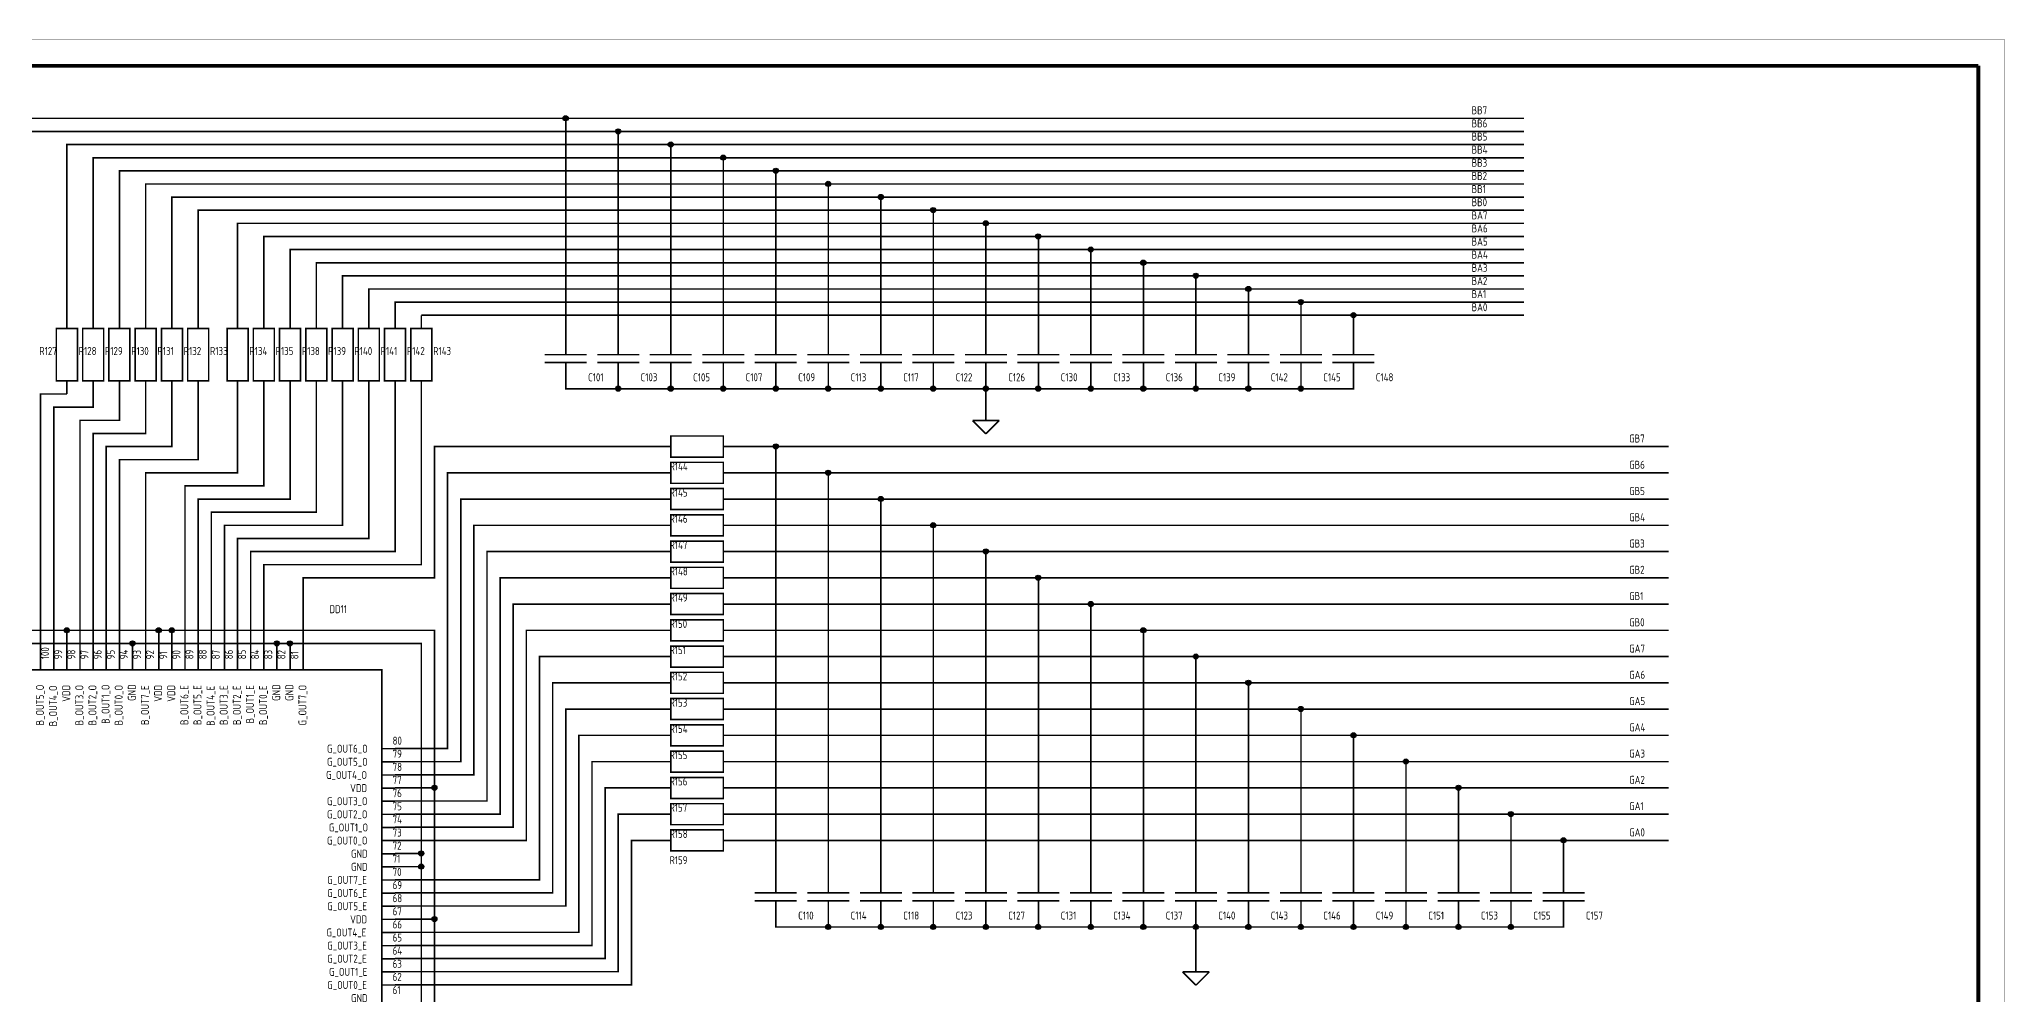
# Model space of a CAD drawing. Header units: millimetres. Extents: x 0 to 594, y 0 to 420.
# Drawn here: x 219.8 to 594, y 238.1 to 420 of the extents above; entities that cross this region are included whole.
import ezdxf

# ---------------------------------------------------------------- set-up
doc = ezdxf.new("R2010")
doc.units = ezdxf.units.MM
doc.layers.add('Sheet', color=7, linetype='Continuous')
doc.styles.get("Standard").update_dxf_attribs({"font": 'gost.TTF', "oblique": 15})

msp = doc.modelspace()

# ---------------------------------------------------------------- linework, layer by layer
at = {"layer": 'Sheet'}
for points, const_width in [([(0, 420), (593.96, 420), (593.96, 0.04), (0, 0.04), (0, 420)], 0.0991), ([(20, 415), (589, 415)], 0.749), ([(589, 415), (589, 5)], 0.749), ([(212.5, 367.5), (212.5, 405), (320, 405), (502.5, 405)], 0.3), ([(320, 362.5), (320, 405)], 0.3), ([(217.5, 367.5), (217.5, 402.5), (330, 402.5), (502.5, 402.5)], 0.3), ([(330, 362.5), (330, 402.5)], 0.3), ([(225, 367.5), (225, 400), (340, 400), (502.5, 400)], 0.3), ([(230, 367.5), (230, 397.5), (350, 397.5), (502.5, 397.5)], 0.3), ([(340, 362.5), (340, 400)], 0.3), ([(350, 362.5), (350, 397.5)], 0.3), ([(235, 367.5), (235, 395), (360, 395), (502.5, 395)], 0.3), ([(360, 362.5), (360, 395)], 0.3), ([(240, 367.5), (240, 392.5), (370, 392.5), (502.5, 392.5)], 0.3), ([(245, 367.5), (245, 390), (380, 390), (502.5, 390)], 0.3), ([(370, 362.5), (370, 392.5)], 0.3), ([(380, 362.5), (380, 390)], 0.3), ([(250, 367.5), (250, 387.5), (390, 387.5), (502.5, 387.5)], 0.3), ([(390, 362.5), (390, 387.5)], 0.3), ([(257.5, 367.5), (257.5, 385), (400, 385), (502.5, 385)], 0.3), ([(262.5, 367.5), (262.5, 382.5), (410, 382.5), (502.5, 382.5)], 0.3), ([(400, 362.5), (400, 385)], 0.3), ([(410, 362.5), (410, 382.5)], 0.3), ([(267.5, 367.5), (267.5, 380), (420, 380), (502.5, 380)], 0.3), ([(420, 362.5), (420, 380)], 0.3), ([(272.5, 367.5), (272.5, 377.5), (430, 377.5), (502.5, 377.5)], 0.3), ([(277.5, 367.5), (277.5, 375), (440, 375), (502.5, 375)], 0.3), ([(430, 362.5), (430, 377.5)], 0.3), ([(440, 362.5), (440, 375)], 0.3), ([(282.5, 367.5), (282.5, 372.5), (450, 372.5), (502.5, 372.5)], 0.3), ([(450, 362.5), (450, 372.5)], 0.3), ([(225, 365), (225, 367.5)], 0.3), ([(230, 365), (230, 367.5)], 0.3), ([(235, 365), (235, 367.5)], 0.3), ([(240, 365), (240, 367.5)], 0.3), ([(245, 365), (245, 367.5)], 0.3), ([(250, 365), (250, 367.5)], 0.3), ([(257.5, 365), (257.5, 367.5)], 0.3), ([(262.5, 365), (262.5, 367.5)], 0.3), ([(267.5, 365), (267.5, 367.5)], 0.3), ([(272.5, 365), (272.5, 367.5)], 0.3), ([(277.5, 365), (277.5, 367.5)], 0.3), ([(282.5, 365), (282.5, 367.5)], 0.3), ([(287.5, 367.5), (287.5, 370), (460, 370), (502.5, 370)], 0.3), ([(287.5, 365), (287.5, 367.5)], 0.3), ([(292.5, 365), (292.5, 367.5)], 0.3), ([(292.5, 367.5), (470, 367.5), (502.5, 367.5)], 0.3), ([(460, 362.5), (460, 370)], 0.3), ([(470, 362.5), (470, 367.5)], 0.3), ([(225, 365), (227, 365), (227, 355), (223, 355), (223, 365), (225, 365)], 0.3), ([(230, 365), (232, 365), (232, 355), (228, 355), (228, 365), (230, 365)], 0.3), ([(235, 365), (237, 365), (237, 355), (233, 355), (233, 365), (235, 365)], 0.3), ([(240, 365), (242, 365), (242, 355), (238, 355), (238, 365), (240, 365)], 0.3), ([(245, 365), (247, 365), (247, 355), (243, 355), (243, 365), (245, 365)], 0.3), ([(250, 365), (252, 365), (252, 355), (248, 355), (248, 365), (250, 365)], 0.3), ([(257.5, 365), (259.5, 365), (259.5, 355), (255.5, 355), (255.5, 365), (257.5, 365)], 0.3), ([(262.5, 365), (264.5, 365), (264.5, 355), (260.5, 355), (260.5, 365), (262.5, 365)], 0.3), ([(267.5, 365), (269.5, 365), (269.5, 355), (265.5, 355), (265.5, 365), (267.5, 365)], 0.3), ([(272.5, 365), (274.5, 365), (274.5, 355), (270.5, 355), (270.5, 365), (272.5, 365)], 0.3), ([(277.5, 365), (279.5, 365), (279.5, 355), (275.5, 355), (275.5, 365), (277.5, 365)], 0.3), ([(282.5, 365), (284.5, 365), (284.5, 355), (280.5, 355), (280.5, 365), (282.5, 365)], 0.3), ([(287.5, 365), (289.5, 365), (289.5, 355), (285.5, 355), (285.5, 365), (287.5, 365)], 0.3), ([(292.5, 365), (294.5, 365), (294.5, 355), (290.5, 355), (290.5, 365), (292.5, 365)], 0.3), ([(316, 360), (324, 360)], 0.3), ([(320, 360), (320, 362.5)], 0.3), ([(326, 360), (334, 360)], 0.3), ([(330, 360), (330, 362.5)], 0.3), ([(336, 360), (344, 360)], 0.3), ([(340, 360), (340, 362.5)], 0.3), ([(346, 360), (354, 360)], 0.3), ([(350, 360), (350, 362.5)], 0.3), ([(356, 360), (364, 360)], 0.3), ([(360, 360), (360, 362.5)], 0.3), ([(366, 360), (374, 360)], 0.3), ([(370, 360), (370, 362.5)], 0.3), ([(376, 360), (384, 360)], 0.3), ([(380, 360), (380, 362.5)], 0.3), ([(386, 360), (394, 360)], 0.3), ([(390, 360), (390, 362.5)], 0.3), ([(396, 360), (404, 360)], 0.3), ([(400, 360), (400, 362.5)], 0.3), ([(406, 360), (414, 360)], 0.3), ([(410, 360), (410, 362.5)], 0.3), ([(416, 360), (424, 360)], 0.3), ([(420, 360), (420, 362.5)], 0.3), ([(426, 360), (434, 360)], 0.3), ([(430, 360), (430, 362.5)], 0.3), ([(436, 360), (444, 360)], 0.3), ([(440, 360), (440, 362.5)], 0.3), ([(446, 360), (454, 360)], 0.3), ([(450, 360), (450, 362.5)], 0.3), ([(456, 360), (464, 360)], 0.3), ([(460, 360), (460, 362.5)], 0.3), ([(466, 360), (474, 360)], 0.3), ([(470, 360), (470, 362.5)], 0.3), ([(324, 358.5), (316, 358.5)], 0.3), ([(320, 358.5), (320, 356)], 0.3), ([(320, 356), (320, 353.5), (330, 353.5), (340, 353.5), (350, 353.5), (360, 353.5), (370, 353.5), (380, 353.5), (390, 353.5), (400, 353.5), (410, 353.5), (420, 353.5), (430, 353.5), (440, 353.5), (450, 353.5), (460, 353.5), (470, 353.5), (470, 356)], 0.3), ([(334, 358.5), (326, 358.5)], 0.3), ([(330, 358.5), (330, 356)], 0.3), ([(330, 353.5), (330, 356)], 0.3), ([(344, 358.5), (336, 358.5)], 0.3), ([(340, 358.5), (340, 356)], 0.3), ([(340, 353.5), (340, 356)], 0.3), ([(354, 358.5), (346, 358.5)], 0.3), ([(350, 358.5), (350, 356)], 0.3), ([(350, 353.5), (350, 356)], 0.3), ([(364, 358.5), (356, 358.5)], 0.3), ([(360, 358.5), (360, 356)], 0.3), ([(360, 353.5), (360, 356)], 0.3), ([(374, 358.5), (366, 358.5)], 0.3), ([(370, 358.5), (370, 356)], 0.3), ([(370, 353.5), (370, 356)], 0.3), ([(384, 358.5), (376, 358.5)], 0.3), ([(380, 358.5), (380, 356)], 0.3), ([(380, 353.5), (380, 356)], 0.3), ([(394, 358.5), (386, 358.5)], 0.3), ([(390, 358.5), (390, 356)], 0.3), ([(390, 353.5), (390, 356)], 0.3), ([(404, 358.5), (396, 358.5)], 0.3), ([(400, 358.5), (400, 356)], 0.3), ([(400, 353.5), (400, 356)], 0.3), ([(414, 358.5), (406, 358.5)], 0.3), ([(410, 358.5), (410, 356)], 0.3), ([(410, 353.5), (410, 356)], 0.3), ([(424, 358.5), (416, 358.5)], 0.3), ([(420, 358.5), (420, 356)], 0.3), ([(420, 353.5), (420, 356)], 0.3), ([(434, 358.5), (426, 358.5)], 0.3), ([(430, 358.5), (430, 356)], 0.3), ([(430, 353.5), (430, 356)], 0.3), ([(444, 358.5), (436, 358.5)], 0.3), ([(440, 358.5), (440, 356)], 0.3), ([(440, 353.5), (440, 356)], 0.3), ([(454, 358.5), (446, 358.5)], 0.3), ([(450, 358.5), (450, 356)], 0.3), ([(450, 353.5), (450, 356)], 0.3), ([(464, 358.5), (456, 358.5)], 0.3), ([(460, 358.5), (460, 356)], 0.3), ([(460, 353.5), (460, 356)], 0.3), ([(474, 358.5), (466, 358.5)], 0.3), ([(470, 358.5), (470, 356)], 0.3), ([(225, 352.5), (220, 352.5), (220, 302.5)], 0.3), ([(222.5, 302.5), (222.5, 350), (230, 350), (230, 352.5)], 0.3), ([(225, 355), (225, 352.5)], 0.3), ([(235, 352.5), (235, 347.5), (227.5, 347.5), (227.5, 302.5)], 0.3), ([(230, 355), (230, 352.5)], 0.3), ([(240, 352.5), (240, 345), (230, 345), (230, 302.5)], 0.3), ([(232.5, 302.5), (232.5, 342.5), (245, 342.5), (245, 352.5)], 0.3), ([(235, 355), (235, 352.5)], 0.3), ([(250, 352.5), (250, 340), (235, 340), (235, 302.5)], 0.3), ([(240, 355), (240, 352.5)], 0.3), ([(240, 302.5), (240, 337.5), (257.5, 337.5), (257.5, 352.5)], 0.3), ([(245, 355), (245, 352.5)], 0.3), ([(262.5, 352.5), (262.5, 335), (247.5, 335), (247.5, 302.5)], 0.3), ([(250, 355), (250, 352.5)], 0.3), ([(250, 302.5), (250, 332.5), (267.5, 332.5), (267.5, 352.5)], 0.3), ([(272.5, 352.5), (272.5, 330), (252.5, 330), (252.5, 302.5)], 0.3), ([(255, 302.5), (255, 327.5), (277.5, 327.5), (277.5, 352.5)], 0.3), ([(257.5, 355), (257.5, 352.5)], 0.3), ([(282.5, 352.5), (282.5, 325), (257.5, 325), (257.5, 302.5)], 0.3), ([(260, 302.5), (260, 322.5), (287.5, 322.5), (287.5, 352.5)], 0.3), ([(262.5, 355), (262.5, 352.5)], 0.3), ([(292.5, 352.5), (292.5, 320), (262.5, 320), (262.5, 302.5)], 0.3), ([(267.5, 355), (267.5, 352.5)], 0.3), ([(272.5, 355), (272.5, 352.5)], 0.3), ([(277.5, 355), (277.5, 352.5)], 0.3), ([(282.5, 355), (282.5, 352.5)], 0.3), ([(287.5, 355), (287.5, 352.5)], 0.3), ([(292.5, 355), (292.5, 352.5)], 0.3), ([(400, 350), (400, 353.5)], 0.3), ([(400, 350), (400, 347.46)], 0.3), ([(350, 342.5), (350, 340.5), (340, 340.5), (340, 344.5), (350, 344.5), (350, 342.5)], 0.3), ([(397.46, 347.46), (402.54, 347.46)], 0.3), ([(397.46, 347.46), (400, 344.92)], 0.3), ([(402.54, 347.46), (400, 344.92)], 0.3), ([(270, 302.5), (270, 317.5), (295, 317.5), (295, 342.5), (337.5, 342.5)], 0.3), ([(340, 342.5), (337.5, 342.5)], 0.3), ([(350, 342.5), (352.5, 342.5)], 0.3), ([(530, 342.5), (360, 342.5), (352.5, 342.5)], 0.3), ([(360, 260), (360, 342.5)], 0.3), ([(337.5, 337.5), (297.5, 337.5), (297.5, 285), (287.5, 285)], 0.3), ([(340, 337.5), (337.5, 337.5)], 0.3), ([(350, 337.5), (350, 335.5), (340, 335.5), (340, 339.5), (350, 339.5), (350, 337.5)], 0.3), ([(350, 337.5), (352.5, 337.5)], 0.3), ([(530, 337.5), (370, 337.5), (352.5, 337.5)], 0.3), ([(370, 260), (370, 337.5)], 0.3), ([(350, 332.5), (350, 330.5), (340, 330.5), (340, 334.5), (350, 334.5), (350, 332.5)], 0.3), ([(287.5, 282.5), (300, 282.5), (300, 332.5), (337.5, 332.5)], 0.3), ([(340, 332.5), (337.5, 332.5)], 0.3), ([(350, 327.5), (350, 325.5), (340, 325.5), (340, 329.5), (350, 329.5), (350, 327.5)], 0.3), ([(350, 332.5), (352.5, 332.5)], 0.3), ([(530, 332.5), (380, 332.5), (352.5, 332.5)], 0.3), ([(380, 260), (380, 332.5)], 0.3), ([(337.5, 327.5), (302.5, 327.5), (302.5, 280), (287.5, 280)], 0.3), ([(340, 327.5), (337.5, 327.5)], 0.3), ([(350, 327.5), (352.5, 327.5)], 0.3), ([(530, 327.5), (390, 327.5), (352.5, 327.5)], 0.3), ([(390, 260), (390, 327.5)], 0.3), ([(287.5, 275), (305, 275), (305, 322.5), (337.5, 322.5)], 0.3), ([(340, 322.5), (337.5, 322.5)], 0.3), ([(350, 322.5), (350, 320.5), (340, 320.5), (340, 324.5), (350, 324.5), (350, 322.5)], 0.3), ([(350, 322.5), (352.5, 322.5)], 0.3), ([(530, 322.5), (400, 322.5), (352.5, 322.5)], 0.3), ([(400, 260), (400, 322.5)], 0.3), ([(350, 317.5), (350, 315.5), (340, 315.5), (340, 319.5), (350, 319.5), (350, 317.5)], 0.3), ([(287.5, 272.46), (287.54, 272.5), (307.5, 272.5), (307.5, 317.5), (337.5, 317.5)], 0.3), ([(340, 317.5), (337.5, 317.5)], 0.3), ([(350, 312.5), (350, 310.5), (340, 310.5), (340, 314.5), (350, 314.5), (350, 312.5)], 0.3), ([(350, 317.5), (352.5, 317.5)], 0.3), ([(530, 317.5), (410, 317.5), (352.5, 317.5)], 0.3), ([(410, 260), (410, 317.5)], 0.3), ([(287.5, 270), (310, 270), (310, 312.5), (337.5, 312.5)], 0.3), ([(340, 312.5), (337.5, 312.5)], 0.3), ([(350, 312.5), (352.5, 312.5)], 0.3), ([(530, 312.5), (420, 312.5), (352.5, 312.5)], 0.3), ([(420, 260), (420, 312.5)], 0.3), ([(245, 307.5), (295, 307.5), (295, 277.5), (295, 252.5), (295, 225), (295, 200), (295, 197.5), (295, 162.5), (260, 162.5), (212.5, 162.5), (147.5, 162.5), (147.5, 187.5), (147.5, 212.5), (147.5, 235), (147.5, 265), (147.5, 300), (147.5, 307.5), (175, 307.5), (200, 307.5), (225, 307.5), (242.5, 307.5), (245, 307.5)], 0.3), ([(225, 307.5), (225, 302.5)], 0.3), ([(242.5, 307.5), (242.5, 302.5)], 0.3), ([(245, 307.5), (245, 302.5)], 0.3), ([(287.5, 267.5), (312.5, 267.5), (312.5, 307.5), (337.5, 307.5)], 0.3), ([(340, 307.5), (337.5, 307.5)], 0.3), ([(350, 307.5), (350, 305.5), (340, 305.5), (340, 309.5), (350, 309.5), (350, 307.5)], 0.3), ([(350, 307.5), (352.5, 307.5)], 0.3), ([(530, 307.5), (430, 307.5), (352.5, 307.5)], 0.3), ([(430, 260), (430, 307.5)], 0.3), ([(150, 197.5), (150, 165), (200, 165), (257.5, 165), (292.5, 165), (292.5, 192.5), (292.5, 205), (292.5, 212.5), (292.5, 237.5), (292.5, 262.5), (292.5, 265), (292.5, 305), (267.5, 305), (265, 305), (237.5, 305), (212.5, 305)], 0.3), ([(237.5, 305), (237.5, 302.5)], 0.3), ([(265, 305), (265, 302.5)], 0.3), ([(267.5, 305), (267.5, 302.5)], 0.3), ([(350, 302.5), (350, 300.5), (340, 300.5), (340, 304.5), (350, 304.5), (350, 302.5)], 0.3), ([(157.5, 299.96), (284.96, 299.96), (284.96, 172.5), (157.5, 172.5), (157.5, 299.96)], 0.3), ([(220, 299.96), (220, 302.46)], 0.3), ([(222.5, 299.96), (222.5, 302.46)], 0.3), ([(225, 299.96), (225, 302.46)], 0.3), ([(227.5, 299.96), (227.5, 302.46)], 0.3), ([(230, 299.96), (230, 302.46)], 0.3), ([(232.5, 299.96), (232.5, 302.46)], 0.3), ([(235, 299.96), (235, 302.46)], 0.3), ([(237.5, 299.96), (237.5, 302.46)], 0.3), ([(240, 299.96), (240, 302.46)], 0.3), ([(242.5, 299.96), (242.5, 302.46)], 0.3), ([(245, 299.96), (245, 302.46)], 0.3), ([(247.5, 299.96), (247.5, 302.46)], 0.3), ([(250, 299.96), (250, 302.46)], 0.3), ([(252.5, 299.96), (252.5, 302.46)], 0.3), ([(255, 299.96), (255, 302.46)], 0.3), ([(257.5, 299.96), (257.5, 302.46)], 0.3), ([(260, 299.96), (260, 302.46)], 0.3), ([(262.5, 299.96), (262.5, 302.46)], 0.3), ([(265, 299.96), (265, 302.46)], 0.3), ([(267.5, 299.96), (267.5, 302.46)], 0.3), ([(270, 299.96), (270, 302.46)], 0.3), ([(287.5, 260), (315, 260), (315, 302.5), (337.5, 302.5)], 0.3), ([(340, 302.5), (337.5, 302.5)], 0.3), ([(350, 297.5), (350, 295.5), (340, 295.5), (340, 299.5), (350, 299.5), (350, 297.5)], 0.3), ([(350, 302.5), (352.5, 302.5)], 0.3), ([(530, 302.5), (440, 302.5), (352.5, 302.5)], 0.3), ([(440, 260), (440, 302.5)], 0.3), ([(287.5, 257.5), (317.5, 257.5), (317.5, 297.5), (337.5, 297.5)], 0.3), ([(340, 297.5), (337.5, 297.5)], 0.3), ([(350, 297.5), (352.5, 297.5)], 0.3), ([(530, 297.5), (450, 297.5), (352.5, 297.5)], 0.3), ([(450, 260), (450, 297.5)], 0.3), ([(337.5, 292.5), (320, 292.5), (320, 255), (287.5, 255)], 0.3), ([(340, 292.5), (337.5, 292.5)], 0.3), ([(350, 292.5), (350, 290.5), (340, 290.5), (340, 294.5), (350, 294.5), (350, 292.5)], 0.3), ([(350, 292.5), (352.5, 292.5)], 0.3), ([(530, 292.5), (460, 292.5), (352.5, 292.5)], 0.3), ([(460, 260), (460, 292.5)], 0.3), ([(350, 287.5), (350, 285.5), (340, 285.5), (340, 289.5), (350, 289.5), (350, 287.5)], 0.3), ([(285, 284.96), (287.5, 284.96)], 0.3), ([(287.5, 250), (322.5, 250), (322.5, 287.5), (337.5, 287.5)], 0.3), ([(340, 287.5), (337.5, 287.5)], 0.3), ([(350, 282.5), (350, 280.5), (340, 280.5), (340, 284.5), (350, 284.5), (350, 282.5)], 0.3), ([(350, 287.5), (352.5, 287.5)], 0.3), ([(530, 287.5), (470, 287.5), (352.5, 287.5)], 0.3), ([(470, 260), (470, 287.5)], 0.3), ([(285, 282.46), (287.5, 282.46)], 0.3), ([(287.5, 247.5), (325, 247.5), (325, 282.5), (337.5, 282.5)], 0.3), ([(340, 282.5), (337.5, 282.5)], 0.3), ([(350, 282.5), (352.5, 282.5)], 0.3), ([(530, 282.5), (480, 282.5), (352.5, 282.5)], 0.3), ([(480, 260), (480, 282.5)], 0.3), ([(285, 279.96), (287.5, 279.96)], 0.3), ([(285, 277.46), (287.5, 277.46)], 0.3), ([(337.5, 277.5), (327.5, 277.5), (327.5, 245), (287.5, 245)], 0.3), ([(295, 277.5), (287.5, 277.5)], 0.3), ([(340, 277.5), (337.5, 277.5)], 0.3), ([(350, 277.5), (350, 275.5), (340, 275.5), (340, 279.5), (350, 279.5), (350, 277.5)], 0.3), ([(350, 277.5), (352.5, 277.5)], 0.3), ([(530, 277.5), (490, 277.5), (352.5, 277.5)], 0.3), ([(490, 260), (490, 277.5)], 0.3), ([(285, 274.96), (287.5, 274.96)], 0.3), ([(350, 272.5), (350, 270.5), (340, 270.5), (340, 274.5), (350, 274.5), (350, 272.5)], 0.3), ([(285, 272.46), (287.5, 272.46)], 0.3), ([(285, 269.96), (287.5, 269.96)], 0.3), ([(337.5, 272.5), (330, 272.5), (330, 242.5), (287.5, 242.5)], 0.3), ([(340, 272.5), (337.5, 272.5)], 0.3), ([(350, 267.5), (350, 265.5), (340, 265.5), (340, 269.5), (350, 269.5), (350, 267.5)], 0.3), ([(350, 272.5), (352.5, 272.5)], 0.3), ([(530, 272.5), (500, 272.5), (352.5, 272.5)], 0.3), ([(500, 260), (500, 272.5)], 0.3), ([(285, 267.46), (287.5, 267.46)], 0.3), ([(287.5, 240), (332.5, 240), (332.5, 267.5), (337.5, 267.5)], 0.3), ([(340, 267.5), (337.5, 267.5)], 0.3), ([(350, 267.5), (352.5, 267.5)], 0.3), ([(530, 267.5), (510, 267.5), (352.5, 267.5)], 0.3), ([(510, 260), (510, 267.5)], 0.3), ([(285, 264.96), (287.5, 264.96)], 0.3), ([(285, 262.46), (287.5, 262.46)], 0.3), ([(292.5, 265), (287.5, 265)], 0.3), ([(292.5, 262.5), (287.5, 262.5)], 0.3), ([(285, 259.96), (287.5, 259.96)], 0.3), ([(360, 257.5), (360, 260)], 0.3), ([(370, 257.5), (370, 260)], 0.3), ([(380, 257.5), (380, 260)], 0.3), ([(390, 257.5), (390, 260)], 0.3), ([(400, 257.5), (400, 260)], 0.3), ([(410, 257.5), (410, 260)], 0.3), ([(420, 257.5), (420, 260)], 0.3), ([(430, 257.5), (430, 260)], 0.3), ([(440, 257.5), (440, 260)], 0.3), ([(450, 257.5), (450, 260)], 0.3), ([(460, 257.5), (460, 260)], 0.3), ([(470, 257.5), (470, 260)], 0.3), ([(480, 257.5), (480, 260)], 0.3), ([(490, 257.5), (490, 260)], 0.3), ([(500, 257.5), (500, 260)], 0.3), ([(510, 257.5), (510, 260)], 0.3), ([(285, 257.46), (287.5, 257.46)], 0.3), ([(285, 254.96), (287.5, 254.96)], 0.3), ([(356, 257.5), (364, 257.5)], 0.3), ([(364, 256), (356, 256)], 0.3), ([(360, 256), (360, 253.5)], 0.3), ([(366, 257.5), (374, 257.5)], 0.3), ([(374, 256), (366, 256)], 0.3), ([(370, 256), (370, 253.5)], 0.3), ([(376, 257.5), (384, 257.5)], 0.3), ([(384, 256), (376, 256)], 0.3), ([(380, 256), (380, 253.5)], 0.3), ([(386, 257.5), (394, 257.5)], 0.3), ([(394, 256), (386, 256)], 0.3), ([(390, 256), (390, 253.5)], 0.3), ([(396, 257.5), (404, 257.5)], 0.3), ([(404, 256), (396, 256)], 0.3), ([(400, 256), (400, 253.5)], 0.3), ([(406, 257.5), (414, 257.5)], 0.3), ([(414, 256), (406, 256)], 0.3), ([(410, 256), (410, 253.5)], 0.3), ([(416, 257.5), (424, 257.5)], 0.3), ([(424, 256), (416, 256)], 0.3), ([(420, 256), (420, 253.5)], 0.3), ([(426, 257.5), (434, 257.5)], 0.3), ([(434, 256), (426, 256)], 0.3), ([(430, 256), (430, 253.5)], 0.3), ([(436, 257.5), (444, 257.5)], 0.3), ([(444, 256), (436, 256)], 0.3), ([(440, 256), (440, 253.5)], 0.3), ([(446, 257.5), (454, 257.5)], 0.3), ([(454, 256), (446, 256)], 0.3), ([(450, 256), (450, 253.5)], 0.3), ([(456, 257.5), (464, 257.5)], 0.3), ([(464, 256), (456, 256)], 0.3), ([(460, 256), (460, 253.5)], 0.3), ([(466, 257.5), (474, 257.5)], 0.3), ([(474, 256), (466, 256)], 0.3), ([(470, 256), (470, 253.5)], 0.3), ([(476, 257.5), (484, 257.5)], 0.3), ([(484, 256), (476, 256)], 0.3), ([(480, 256), (480, 253.5)], 0.3), ([(486, 257.5), (494, 257.5)], 0.3), ([(494, 256), (486, 256)], 0.3), ([(490, 256), (490, 253.5)], 0.3), ([(496, 257.5), (504, 257.5)], 0.3), ([(504, 256), (496, 256)], 0.3), ([(500, 256), (500, 253.5)], 0.3), ([(506, 257.5), (514, 257.5)], 0.3), ([(514, 256), (506, 256)], 0.3), ([(510, 256), (510, 253.5)], 0.3), ([(285, 252.46), (287.5, 252.46)], 0.3), ([(295, 252.5), (287.5, 252.5)], 0.3), ([(360, 253.5), (360, 251), (370, 251), (380, 251), (390, 251), (400, 251), (410, 251), (420, 251), (430, 251), (440, 251), (450, 251), (460, 251), (470, 251), (480, 251), (490, 251), (500, 251), (510, 251), (510, 253.5)], 0.3), ([(370, 251), (370, 253.5)], 0.3), ([(380, 251), (380, 253.5)], 0.3), ([(390, 251), (390, 253.5)], 0.3), ([(400, 251), (400, 253.5)], 0.3), ([(410, 251), (410, 253.5)], 0.3), ([(420, 251), (420, 253.5)], 0.3), ([(430, 251), (430, 253.5)], 0.3), ([(440, 251), (440, 253.5)], 0.3), ([(440, 245), (440, 251)], 0.3), ([(450, 251), (450, 253.5)], 0.3), ([(460, 251), (460, 253.5)], 0.3), ([(470, 251), (470, 253.5)], 0.3), ([(480, 251), (480, 253.5)], 0.3), ([(490, 251), (490, 253.5)], 0.3), ([(500, 251), (500, 253.5)], 0.3), ([(285, 249.96), (287.5, 249.96)], 0.3), ([(285, 247.46), (287.5, 247.46)], 0.3), ([(285, 244.96), (287.5, 244.96)], 0.3), ([(440, 245), (440, 242.46)], 0.3), ([(285, 242.46), (287.5, 242.46)], 0.3), ([(285, 239.96), (287.5, 239.96)], 0.3), ([(437.46, 242.46), (442.54, 242.46)], 0.3), ([(437.46, 242.46), (440, 239.92)], 0.3), ([(442.54, 242.46), (440, 239.92)], 0.3)]:
    msp.add_lwpolyline(points, dxfattribs=dict(at, const_width=const_width))
at = {"layer": 'Sheet', "const_width": 0.508}
for points in [[(319.75, 405, 1), (320.25, 405, 1)], [(329.75, 402.5, 1), (330.25, 402.5, 1)], [(339.75, 400, 1), (340.25, 400, 1)], [(349.75, 397.5, 1), (350.25, 397.5, 1)], [(359.75, 395, 1), (360.25, 395, 1)], [(369.75, 392.5, 1), (370.25, 392.5, 1)], [(379.75, 390, 1), (380.25, 390, 1)], [(389.75, 387.5, 1), (390.25, 387.5, 1)], [(399.75, 385, 1), (400.25, 385, 1)], [(409.75, 382.5, 1), (410.25, 382.5, 1)], [(419.75, 380, 1), (420.25, 380, 1)], [(429.75, 377.5, 1), (430.25, 377.5, 1)], [(439.75, 375, 1), (440.25, 375, 1)], [(449.75, 372.5, 1), (450.25, 372.5, 1)], [(459.75, 370, 1), (460.25, 370, 1)], [(469.75, 367.5, 1), (470.25, 367.5, 1)], [(329.75, 353.5, 1), (330.25, 353.5, 1)], [(339.75, 353.5, 1), (340.25, 353.5, 1)], [(349.75, 353.5, 1), (350.25, 353.5, 1)], [(359.75, 353.5, 1), (360.25, 353.5, 1)], [(369.75, 353.5, 1), (370.25, 353.5, 1)], [(379.75, 353.5, 1), (380.25, 353.5, 1)], [(389.75, 353.5, 1), (390.25, 353.5, 1)], [(399.75, 353.5, 1), (400.25, 353.5, 1)], [(409.75, 353.5, 1), (410.25, 353.5, 1)], [(419.75, 353.5, 1), (420.25, 353.5, 1)], [(429.75, 353.5, 1), (430.25, 353.5, 1)], [(439.75, 353.5, 1), (440.25, 353.5, 1)], [(449.75, 353.5, 1), (450.25, 353.5, 1)], [(459.75, 353.5, 1), (460.25, 353.5, 1)], [(359.75, 342.5, 1), (360.25, 342.5, 1)], [(369.75, 337.5, 1), (370.25, 337.5, 1)], [(379.75, 332.5, 1), (380.25, 332.5, 1)], [(389.75, 327.5, 1), (390.25, 327.5, 1)], [(399.75, 322.5, 1), (400.25, 322.5, 1)], [(409.75, 317.5, 1), (410.25, 317.5, 1)], [(419.75, 312.5, 1), (420.25, 312.5, 1)], [(224.75, 307.5, 1), (225.25, 307.5, 1)], [(242.25, 307.5, 1), (242.75, 307.5, 1)], [(244.75, 307.5, 1), (245.25, 307.5, 1)], [(429.75, 307.5, 1), (430.25, 307.5, 1)], [(237.25, 305, 1), (237.75, 305, 1)], [(264.75, 305, 1), (265.25, 305, 1)], [(267.25, 305, 1), (267.75, 305, 1)], [(439.75, 302.5, 1), (440.25, 302.5, 1)], [(449.75, 297.5, 1), (450.25, 297.5, 1)], [(459.75, 292.5, 1), (460.25, 292.5, 1)], [(469.75, 287.5, 1), (470.25, 287.5, 1)], [(479.75, 282.5, 1), (480.25, 282.5, 1)], [(294.75, 277.5, 1), (295.25, 277.5, 1)], [(489.75, 277.5, 1), (490.25, 277.5, 1)], [(499.75, 272.5, 1), (500.25, 272.5, 1)], [(509.75, 267.5, 1), (510.25, 267.5, 1)], [(292.25, 265, 1), (292.75, 265, 1)], [(292.25, 262.5, 1), (292.75, 262.5, 1)], [(294.75, 252.5, 1), (295.25, 252.5, 1)], [(369.75, 251, 1), (370.25, 251, 1)], [(379.75, 251, 1), (380.25, 251, 1)], [(389.75, 251, 1), (390.25, 251, 1)], [(399.75, 251, 1), (400.25, 251, 1)], [(409.75, 251, 1), (410.25, 251, 1)], [(419.75, 251, 1), (420.25, 251, 1)], [(429.75, 251, 1), (430.25, 251, 1)], [(439.75, 251, 1), (440.25, 251, 1)], [(449.75, 251, 1), (450.25, 251, 1)], [(459.75, 251, 1), (460.25, 251, 1)], [(469.75, 251, 1), (470.25, 251, 1)], [(479.75, 251, 1), (480.25, 251, 1)], [(489.75, 251, 1), (490.25, 251, 1)], [(499.75, 251, 1), (500.25, 251, 1)]]:
    msp.add_lwpolyline(points, format="xyb", close=True, dxfattribs=at)
at = {"layer": 'Sheet'}
for centre in [(399.98, 322.52), (399.98, 322.52), (399.98, 322.52), (399.98, 322.52), (449.98, 297.52), (449.98, 297.52), (449.98, 297.52), (449.98, 297.52), (294.98, 277.52), (294.98, 277.52), (294.98, 277.52), (294.98, 277.52), (489.98, 277.52), (489.98, 277.52), (489.98, 277.52), (489.98, 277.52), (509.98, 267.52), (509.98, 267.52), (509.98, 267.52), (509.98, 267.52), (292.48, 265.02), (292.48, 265.02), (292.48, 265.02), (292.48, 265.02)]:
    msp.add_circle(centre, 0.486, dxfattribs=at)
for centre, major_axis, ratio in [((319.98, 405.02), (0.486, 0), 0.999995), ((319.98, 405.02), (0.486, 0), 0.999995), ((319.98, 405.02), (0.486, 0), 0.999995), ((319.98, 405.02), (0.486, 0), 0.999995), ((329.98, 402.52), (0.486, 0), 0.999995), ((329.98, 402.52), (0.486, 0), 0.999995), ((329.98, 402.52), (0.486, 0), 0.999995), ((329.98, 402.52), (0.486, 0), 0.999995), ((339.98, 400.02), (0, 0.488), 0.997286), ((339.98, 400.02), (0, 0.488), 0.997286), ((339.98, 400.02), (0, 0.488), 0.997286), ((339.98, 400.02), (0, 0.488), 0.997286), ((349.98, 397.52), (0, 0.488), 0.997292), ((349.98, 397.52), (0, 0.488), 0.997292), ((349.98, 397.52), (0, 0.488), 0.997292), ((349.98, 397.52), (0, 0.488), 0.997292), ((359.98, 395.02), (0.486, 0), 0.999995), ((359.98, 395.02), (0.486, 0), 0.999995), ((359.98, 395.02), (0.486, 0), 0.999995), ((359.98, 395.02), (0.486, 0), 0.999995), ((369.98, 392.52), (0.486, 0), 0.999995), ((369.98, 392.52), (0.486, 0), 0.999995), ((369.98, 392.52), (0.486, 0), 0.999995), ((369.98, 392.52), (0.486, 0), 0.999995), ((379.98, 390.02), (0, 0.488), 0.997292), ((379.98, 390.02), (0, 0.488), 0.997292), ((379.98, 390.02), (0, 0.488), 0.997292), ((379.98, 390.02), (0, 0.488), 0.997292), ((389.98, 387.52), (0, 0.488), 0.997286), ((389.98, 387.52), (0, 0.488), 0.997286), ((389.98, 387.52), (0, 0.488), 0.997286), ((389.98, 387.52), (0, 0.488), 0.997286), ((399.98, 385.02), (0.486, 0), 0.999995), ((399.98, 385.02), (0.486, 0), 0.999995), ((399.98, 385.02), (0.486, 0), 0.999995), ((399.98, 385.02), (0.486, 0), 0.999995), ((409.98, 382.52), (0.488, 0), 0.997245), ((409.98, 382.52), (0.488, 0), 0.997245), ((409.98, 382.52), (0.488, 0), 0.997245), ((409.98, 382.52), (0.488, 0), 0.997245), ((419.98, 380.02), (0.488, 0), 0.997286), ((419.98, 380.02), (0.488, 0), 0.997286), ((419.98, 380.02), (0.488, 0), 0.997286), ((419.98, 380.02), (0.488, 0), 0.997286), ((429.98, 377.52), (0, 0.488), 0.999995), ((429.98, 377.52), (0, 0.488), 0.999995), ((429.98, 377.52), (0, 0.488), 0.999995), ((429.98, 377.52), (0, 0.488), 0.999995), ((439.98, 375.02), (0.488, 0), 0.997245), ((439.98, 375.02), (0.488, 0), 0.997245), ((439.98, 375.02), (0.488, 0), 0.997245), ((439.98, 375.02), (0.488, 0), 0.997245), ((449.98, 372.52), (0.486, 0), 0.999995), ((449.98, 372.52), (0.486, 0), 0.999995), ((449.98, 372.52), (0.486, 0), 0.999995), ((449.98, 372.52), (0.486, 0), 0.999995), ((459.98, 370.02), (0.486, 0), 0.999995), ((459.98, 370.02), (0.486, 0), 0.999995), ((459.98, 370.02), (0.486, 0), 0.999995), ((459.98, 370.02), (0.486, 0), 0.999995), ((469.98, 367.52), (0, 0.488), 0.997286), ((469.98, 367.52), (0, 0.488), 0.997286), ((469.98, 367.52), (0, 0.488), 0.997286), ((469.98, 367.52), (0, 0.488), 0.997286), ((329.98, 353.52), (0, 0.488), 0.997286), ((329.98, 353.52), (0, 0.488), 0.997286), ((329.98, 353.52), (0, 0.488), 0.997286), ((329.98, 353.52), (0, 0.488), 0.997286), ((339.98, 353.52), (0, 0.488), 0.997286), ((339.98, 353.52), (0, 0.488), 0.997286), ((339.98, 353.52), (0, 0.488), 0.997286), ((339.98, 353.52), (0, 0.488), 0.997286), ((349.98, 353.52), (0, 0.488), 0.997286), ((349.98, 353.52), (0, 0.488), 0.997286), ((349.98, 353.52), (0, 0.488), 0.997286), ((349.98, 353.52), (0, 0.488), 0.997286), ((359.98, 353.52), (0, 0.488), 0.997286), ((359.98, 353.52), (0, 0.488), 0.997286), ((359.98, 353.52), (0, 0.488), 0.997286), ((359.98, 353.52), (0, 0.488), 0.997286), ((369.98, 353.52), (0, 0.488), 0.997286), ((369.98, 353.52), (0, 0.488), 0.997286), ((369.98, 353.52), (0, 0.488), 0.997286), ((369.98, 353.52), (0, 0.488), 0.997286), ((379.98, 353.52), (0, 0.488), 0.997286), ((379.98, 353.52), (0, 0.488), 0.997286), ((379.98, 353.52), (0, 0.488), 0.997286), ((379.98, 353.52), (0, 0.488), 0.997286), ((389.98, 353.52), (0, 0.488), 0.997286), ((389.98, 353.52), (0, 0.488), 0.997286), ((389.98, 353.52), (0, 0.488), 0.997286), ((389.98, 353.52), (0, 0.488), 0.997286), ((399.98, 353.52), (0, 0.488), 0.997286), ((399.98, 353.52), (0, 0.488), 0.997286), ((399.98, 353.52), (0, 0.488), 0.997286), ((399.98, 353.52), (0, 0.488), 0.997286), ((399.98, 353.52), (0, 0.488), 0.997286), ((399.98, 353.52), (0, 0.488), 0.997286), ((409.98, 353.52), (0.488, 0), 0.999964), ((409.98, 353.52), (0.488, 0), 0.999964), ((409.98, 353.52), (0.488, 0), 0.999964), ((409.98, 353.52), (0.488, 0), 0.999964), ((419.98, 353.52), (0, 0.488), 0.999995), ((419.98, 353.52), (0, 0.488), 0.999995), ((419.98, 353.52), (0, 0.488), 0.999995), ((419.98, 353.52), (0, 0.488), 0.999995), ((429.98, 353.52), (0, 0.488), 0.999995), ((429.98, 353.52), (0, 0.488), 0.999995), ((429.98, 353.52), (0, 0.488), 0.999995), ((429.98, 353.52), (0, 0.488), 0.999995), ((439.98, 353.52), (0.488, 0), 0.999964), ((439.98, 353.52), (0.488, 0), 0.999964), ((439.98, 353.52), (0.488, 0), 0.999964), ((439.98, 353.52), (0.488, 0), 0.999964), ((449.98, 353.52), (0, 0.488), 0.997286), ((449.98, 353.52), (0, 0.488), 0.997286), ((449.98, 353.52), (0, 0.488), 0.997286), ((449.98, 353.52), (0, 0.488), 0.997286), ((459.98, 353.52), (0, 0.488), 0.997286), ((459.98, 353.52), (0, 0.488), 0.997286), ((459.98, 353.52), (0, 0.488), 0.997286), ((459.98, 353.52), (0, 0.488), 0.997286), ((359.98, 342.52), (0.486, 0), 0.999995), ((359.98, 342.52), (0.486, 0), 0.999995), ((359.98, 342.52), (0.486, 0), 0.999995), ((359.98, 342.52), (0.486, 0), 0.999995), ((369.98, 337.52), (0, 0.488), 0.997292), ((369.98, 337.52), (0, 0.488), 0.997292), ((369.98, 337.52), (0, 0.488), 0.997292), ((369.98, 337.52), (0, 0.488), 0.997292), ((379.98, 332.52), (0.486, 0), 0.99999), ((379.98, 332.52), (0.486, 0), 0.99999), ((379.98, 332.52), (0.486, 0), 0.99999), ((379.98, 332.52), (0.486, 0), 0.99999), ((389.98, 327.52), (0.486, 0), 0.99999), ((389.98, 327.52), (0.486, 0), 0.99999), ((389.98, 327.52), (0.486, 0), 0.99999), ((389.98, 327.52), (0.486, 0), 0.99999), ((409.98, 317.52), (0.488, 0), 0.99725), ((409.98, 317.52), (0.488, 0), 0.99725), ((409.98, 317.52), (0.488, 0), 0.99725), ((409.98, 317.52), (0.488, 0), 0.99725), ((419.98, 312.52), (0.488, 0), 0.997281), ((419.98, 312.52), (0.488, 0), 0.997281), ((419.98, 312.52), (0.488, 0), 0.997281), ((419.98, 312.52), (0.488, 0), 0.997281), ((224.98, 307.52), (0.488, 0), 0.99726), ((224.98, 307.52), (0.488, 0), 0.99726), ((224.98, 307.52), (0.488, 0), 0.99726), ((224.98, 307.52), (0.488, 0), 0.99726), ((242.48, 307.52), (0.486, 0), 0.99999), ((242.48, 307.52), (0.486, 0), 0.99999), ((242.48, 307.52), (0.486, 0), 0.99999), ((242.48, 307.52), (0.486, 0), 0.99999), ((244.98, 307.52), (0.486, 0), 0.999969), ((244.98, 307.52), (0.486, 0), 0.999969), ((244.98, 307.52), (0.486, 0), 0.999969), ((244.98, 307.52), (0.486, 0), 0.999969), ((244.98, 307.52), (0.486, 0), 0.999969), ((244.98, 307.52), (0.486, 0), 0.999969), ((429.98, 307.52), (0.488, 0), 0.997281), ((429.98, 307.52), (0.488, 0), 0.997281), ((429.98, 307.52), (0.488, 0), 0.997281), ((429.98, 307.52), (0.488, 0), 0.997281), ((237.48, 305.02), (0.488, 0), 0.999979), ((237.48, 305.02), (0.488, 0), 0.999979), ((237.48, 305.02), (0.488, 0), 0.999979), ((237.48, 305.02), (0.488, 0), 0.999979), ((264.98, 305.02), (0, 0.488), 0.997292), ((264.98, 305.02), (0, 0.488), 0.997292), ((264.98, 305.02), (0, 0.488), 0.997292), ((264.98, 305.02), (0, 0.488), 0.997292), ((267.48, 305.02), (0.488, 0), 0.999979), ((267.48, 305.02), (0.488, 0), 0.999979), ((267.48, 305.02), (0.488, 0), 0.999979), ((267.48, 305.02), (0.488, 0), 0.999979), ((439.98, 302.52), (0.488, 0), 0.99725), ((439.98, 302.52), (0.488, 0), 0.99725), ((439.98, 302.52), (0.488, 0), 0.99725), ((439.98, 302.52), (0.488, 0), 0.99725), ((459.98, 292.52), (0, 0.488), 0.997292), ((459.98, 292.52), (0, 0.488), 0.997292), ((459.98, 292.52), (0, 0.488), 0.997292), ((459.98, 292.52), (0, 0.488), 0.997292), ((469.98, 287.52), (0.486, 0), 0.99999), ((469.98, 287.52), (0.486, 0), 0.99999), ((469.98, 287.52), (0.486, 0), 0.99999), ((469.98, 287.52), (0.486, 0), 0.99999), ((479.98, 282.52), (0, 0.488), 0.997281), ((479.98, 282.52), (0, 0.488), 0.997281), ((479.98, 282.52), (0, 0.488), 0.997281), ((479.98, 282.52), (0, 0.488), 0.997281), ((499.98, 272.52), (0, 0.488), 0.997292), ((499.98, 272.52), (0, 0.488), 0.997292), ((499.98, 272.52), (0, 0.488), 0.997292), ((499.98, 272.52), (0, 0.488), 0.997292), ((292.48, 262.52), (0, 0.488), 0.997281), ((292.48, 262.52), (0, 0.488), 0.997281), ((292.48, 262.52), (0, 0.488), 0.997281), ((292.48, 262.52), (0, 0.488), 0.997281), ((294.98, 252.52), (0, 0.488), 0.997292), ((294.98, 252.52), (0, 0.488), 0.997292), ((294.98, 252.52), (0, 0.488), 0.997292), ((294.98, 252.52), (0, 0.488), 0.997292), ((369.98, 251.02), (0, 0.488), 0.997281), ((369.98, 251.02), (0, 0.488), 0.997281), ((369.98, 251.02), (0, 0.488), 0.997281), ((369.98, 251.02), (0, 0.488), 0.997281), ((379.98, 251.02), (0, 0.488), 0.997281), ((379.98, 251.02), (0, 0.488), 0.997281), ((379.98, 251.02), (0, 0.488), 0.997281), ((379.98, 251.02), (0, 0.488), 0.997281), ((389.98, 251.02), (0, 0.488), 0.997281), ((389.98, 251.02), (0, 0.488), 0.997281), ((389.98, 251.02), (0, 0.488), 0.997281), ((389.98, 251.02), (0, 0.488), 0.997281), ((399.98, 251.02), (0, 0.488), 0.997281), ((399.98, 251.02), (0, 0.488), 0.997281), ((399.98, 251.02), (0, 0.488), 0.997281), ((399.98, 251.02), (0, 0.488), 0.997281), ((409.98, 251.02), (0.488, 0), 0.999969), ((409.98, 251.02), (0.488, 0), 0.999969), ((409.98, 251.02), (0.488, 0), 0.999969), ((409.98, 251.02), (0.488, 0), 0.999969), ((419.98, 251.02), (0, 0.488), 0.99999), ((419.98, 251.02), (0, 0.488), 0.99999), ((419.98, 251.02), (0, 0.488), 0.99999), ((419.98, 251.02), (0, 0.488), 0.99999), ((429.98, 251.02), (0, 0.488), 0.99999), ((429.98, 251.02), (0, 0.488), 0.99999), ((429.98, 251.02), (0, 0.488), 0.99999), ((429.98, 251.02), (0, 0.488), 0.99999), ((439.98, 251.02), (0.488, 0), 0.999969), ((439.98, 251.02), (0.488, 0), 0.999969), ((439.98, 251.02), (0.488, 0), 0.999969), ((439.98, 251.02), (0.488, 0), 0.999969), ((439.98, 251.02), (0.488, 0), 0.999969), ((439.98, 251.02), (0.488, 0), 0.999969), ((449.98, 251.02), (0, 0.488), 0.997281), ((449.98, 251.02), (0, 0.488), 0.997281), ((449.98, 251.02), (0, 0.488), 0.997281), ((449.98, 251.02), (0, 0.488), 0.997281), ((459.98, 251.02), (0, 0.488), 0.997281), ((459.98, 251.02), (0, 0.488), 0.997281), ((459.98, 251.02), (0, 0.488), 0.997281), ((459.98, 251.02), (0, 0.488), 0.997281), ((469.98, 251.02), (0, 0.488), 0.997281), ((469.98, 251.02), (0, 0.488), 0.997281), ((469.98, 251.02), (0, 0.488), 0.997281), ((469.98, 251.02), (0, 0.488), 0.997281), ((479.98, 251.02), (0, 0.488), 0.997281), ((479.98, 251.02), (0, 0.488), 0.997281), ((479.98, 251.02), (0, 0.488), 0.997281), ((479.98, 251.02), (0, 0.488), 0.997281), ((489.98, 251.02), (0, 0.488), 0.997281), ((489.98, 251.02), (0, 0.488), 0.997281), ((489.98, 251.02), (0, 0.488), 0.997281), ((489.98, 251.02), (0, 0.488), 0.997281), ((499.98, 251.02), (0, 0.488), 0.997281), ((499.98, 251.02), (0, 0.488), 0.997281), ((499.98, 251.02), (0, 0.488), 0.997281), ((499.98, 251.02), (0, 0.488), 0.997281)]:
    msp.add_ellipse(centre, major_axis=major_axis, ratio=ratio, dxfattribs=at)

# ---------------------------------------------------------------- texts
for s, p in [('BB7', (492.5, 405.77)), ('BB6', (492.5, 403.27)), ('BB5', (492.5, 400.77)), ('BB4', (492.5, 398.27)), ('BB3', (492.5, 395.77)), ('BB2', (492.5, 393.27)), ('BB1', (492.5, 390.77)), ('BB0', (492.5, 388.27)), ('BA7', (492.5, 385.77)), ('BA6', (492.5, 383.27)), ('BA5', (492.5, 380.77)), ('BA4', (492.5, 378.27)), ('BA3', (492.5, 375.77)), ('BA2', (492.5, 373.27)), ('BA1', (492.5, 370.77)), ('BA0', (492.5, 368.27)), ('R127', (219.75, 359.93)), ('R128', (227.25, 359.93)), ('R129', (232.25, 359.93)), ('R130', (237.25, 359.93)), ('R131', (242.25, 359.93)), ('R132', (247.25, 359.93)), ('R133', (252.25, 359.93)), ('R134', (259.75, 359.93)), ('R135', (264.75, 359.93)), ('R138', (269.75, 359.93)), ('R139', (274.75, 359.93)), ('R140', (279.75, 359.93)), ('R141', (284.75, 359.93)), ('R142', (289.75, 359.93)), ('R143', (294.75, 359.93)), ('C101', (324.25, 354.93)), ('C103', (334.25, 354.93)), ('C105', (344.25, 354.93)), ('C107', (354.25, 354.93)), ('C109', (364.25, 354.93)), ('C113', (374.25, 354.93)), ('C117', (384.25, 354.93)), ('C122', (394.25, 354.93)), ('C126', (404.25, 354.93)), ('C130', (414.25, 354.93)), ('C133', (424.25, 354.93)), ('C136', (434.25, 354.93)), ('C139', (444.25, 354.93)), ('C142', (454.25, 354.93)), ('C145', (464.25, 354.93)), ('C148', (474.25, 354.93)), ('GB7', (522.5, 343.27)), ('R144', (339.75, 337.97)), ('GB6', (522.5, 338.27)), ('R145', (339.75, 332.97)), ('GB5', (522.5, 333.27)), ('R146', (339.75, 327.97)), ('GB4', (522.5, 328.27)), ('R147', (339.75, 322.97)), ('GB3', (522.5, 323.27)), ('R148', (339.75, 317.97)), ('GB2', (522.5, 318.27)), ('R149', (339.75, 312.97)), ('GB1', (522.5, 313.27)), ('DD11', (275, 310.77)), ('R150', (339.75, 307.97)), ('GB0', (522.5, 308.27)), ('R151', (339.75, 302.97)), ('GA7', (522.5, 303.27)), ('R152', (339.75, 297.97)), ('GA6', (522.5, 298.27)), ('R153', (339.75, 292.97)), ('GA5', (522.5, 293.27)), ('R154', (339.75, 287.97)), ('GA4', (522.5, 288.27)), ('G_OUT6_O', (274.54, 284.2)), ('79', (287.03, 283.23)), ('80', (287.03, 285.73)), ('R155', (339.75, 282.97)), ('GA3', (522.5, 283.27)), ('G_OUT4_O', (274.37, 279.2)), ('G_OUT5_O', (274.54, 281.7)), ('78', (287.03, 280.73)), ('VDD', (278.94, 276.7)), ('77', (287.03, 278.23)), ('76', (287.03, 275.73)), ('R156', (339.75, 277.97)), ('GA2', (522.5, 278.27)), ('G_OUT3_O', (274.54, 274.2)), ('G_OUT2_O', (274.54, 271.7)), ('75', (287.03, 273.23)), ('R157', (339.75, 272.97)), ('GA1', (522.5, 273.27)), ('G_OUT1_O', (274.88, 269.2)), ('74', (287.03, 270.73)), ('73', (287.03, 268.23)), ('R158', (339.75, 267.97)), ('GA0', (522.5, 268.27)), ('G_OUT0_O', (274.54, 266.7)), ('GND', (279.11, 264.2)), ('72', (287.03, 265.73)), ('GND', (279.11, 261.7)), ('71', (287.03, 263.23)), ('70', (287.03, 260.73)), ('R159', (339.75, 262.97)), ('G_OUT7_E', (274.59, 259.2)), ('69', (287.03, 258.23)), ('G_OUT6_E', (274.59, 256.7)), ('G_OUT5_E', (274.59, 254.2)), ('68', (287.03, 255.73)), ('67', (287.03, 253.23)), ('VDD', (278.94, 251.7)), ('66', (287.03, 250.73)), ('C110', (364.25, 252.43)), ('C114', (374.25, 252.43)), ('C118', (384.25, 252.43)), ('C123', (394.25, 252.43)), ('C127', (404.25, 252.43)), ('C131', (414.25, 252.43)), ('C134', (424.25, 252.43)), ('C137', (434.25, 252.43)), ('C140', (444.25, 252.43)), ('C143', (454.25, 252.43)), ('C146', (464.25, 252.43)), ('C149', (474.25, 252.43)), ('C151', (484.25, 252.43)), ('C153', (494.25, 252.43)), ('C155', (504.25, 252.43)), ('C157', (514.25, 252.43)), ('G_OUT4_E', (274.42, 249.2)), ('G_OUT3_E', (274.59, 246.7)), ('65', (287.03, 248.23)), ('64', (287.03, 245.73)), ('G_OUT2_E', (274.59, 244.2)), ('63', (287.03, 243.23)), ('G_OUT0_E', (274.59, 239.2)), ('G_OUT1_E', (274.93, 241.7)), ('62', (287.03, 240.73)), ('61', (287.03, 238.23)), ('GND', (279.11, 236.7))]:
    msp.add_text(s, height=1.524, dxfattribs=at).set_placement(p)
for s, p in [('100', (221.61, 301.99)), ('99', (224.11, 301.99)), ('98', (226.61, 301.99)), ('97', (229.11, 301.99)), ('96', (231.61, 301.99)), ('95', (234.11, 301.99)), ('94', (236.61, 301.99)), ('93', (239.11, 301.99)), ('92', (241.61, 301.99)), ('91', (244.11, 301.99)), ('90', (246.61, 301.99)), ('89', (249.11, 301.99)), ('88', (251.61, 301.99)), ('87', (254.11, 301.99)), ('86', (256.61, 301.99)), ('85', (259.11, 301.99)), ('84', (261.61, 301.99)), ('83', (264.11, 301.99)), ('82', (266.61, 301.99)), ('81', (269.11, 301.99)), ('B_OUT5_O', (220.63, 289.4)), ('B_OUT4_O', (223.13, 289.23)), ('VDD', (225.63, 293.9)), ('B_OUT3_O', (228.13, 289.4)), ('B_OUT2_O', (230.63, 289.4)), ('B_OUT1_O', (233.13, 289.7)), ('B_OUT0_O', (235.63, 289.4)), ('GND', (238.13, 294.07)), ('B_OUT7_E', (240.63, 289.49)), ('VDD', (243.13, 293.9)), ('VDD', (245.63, 293.9)), ('B_OUT6_E', (248.13, 289.49)), ('B_OUT5_E', (250.63, 289.49)), ('B_OUT4_E', (253.13, 289.32)), ('B_OUT3_E', (255.63, 289.49)), ('B_OUT2_E', (258.13, 289.49)), ('B_OUT1_E', (260.63, 289.78)), ('B_OUT0_E', (263.13, 289.49)), ('GND', (265.63, 294.07)), ('GND', (268.13, 294.07)), ('G_OUT7_O', (270.63, 289.4))]:
    msp.add_text(s, height=1.524, rotation=90, dxfattribs=at).set_placement(p)

doc.saveas('drawing.dxf')
